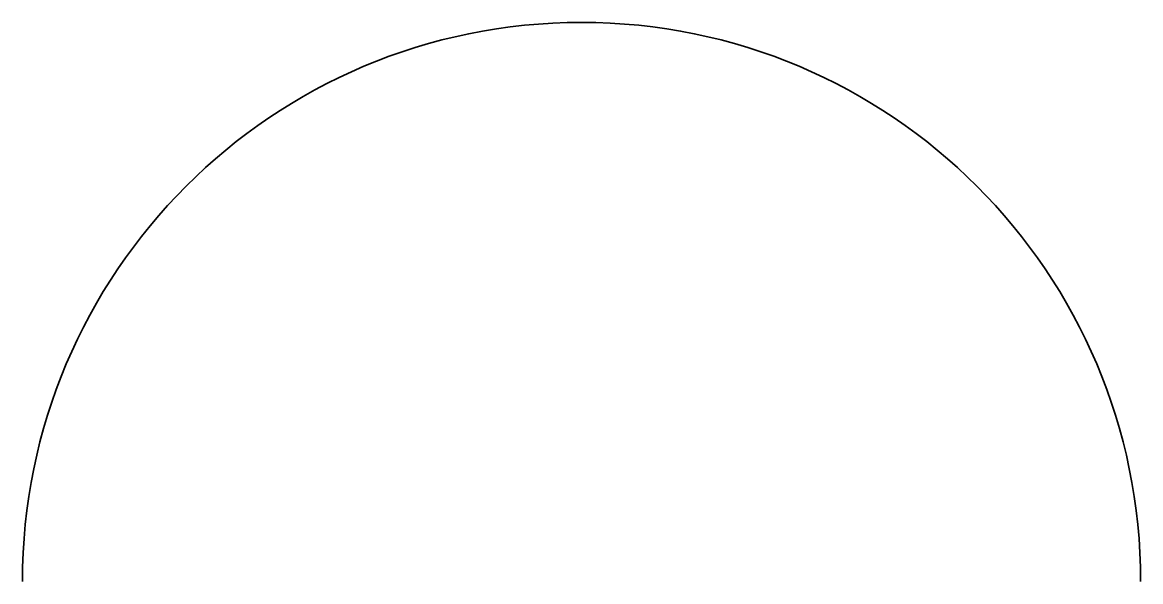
# Model space of a CAD drawing. Header units: centimetres. Extents: x 0 to 15, y -15 to -7.5.
import ezdxf

# ---------------------------------------------------------------- set-up
doc = ezdxf.new("R2010")
doc.units = ezdxf.units.CM
doc.header["$MEASUREMENT"] = 0
doc.layers.add('Layer 1', color=7, linetype='Continuous', lineweight=0)

msp = doc.modelspace()

# ---------------------------------------------------------------- linework, layer by layer
at = {"layer": 'Layer 1', "color": 250, "lineweight": 35, "true_color": 0x231f20}
msp.add_open_spline([(0.007, -15), (0.007, -10.858), (3.364, -7.5), (7.507, -7.5), (11.649, -7.5), (15.007, -10.858), (15.007, -15)], degree=3, knots=[0, 0, 0, 0, 1, 1, 1, 2, 2, 2, 2], dxfattribs=at)

doc.saveas('drawing.dxf')
